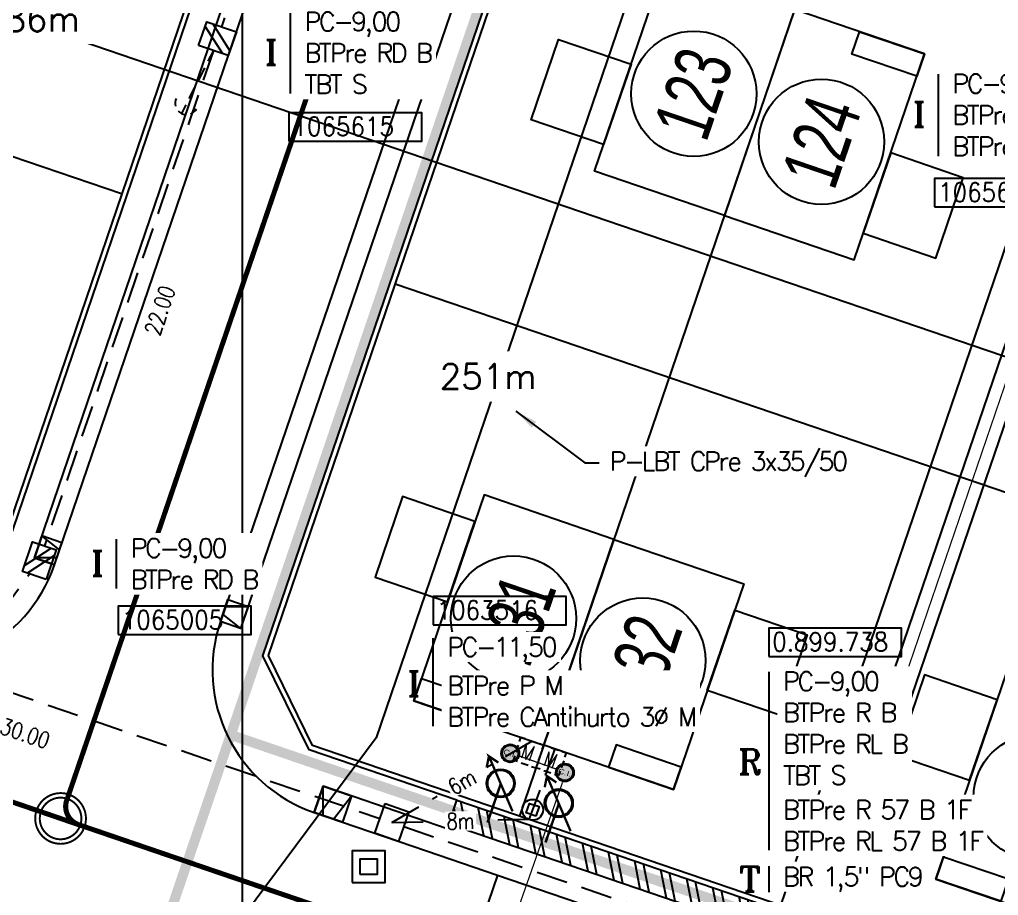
# Model space of a CAD drawing. Extents: x 0 to 336586, y 0 to 6284468.
# Drawn here: x 335291.11 to 335330.17, y 6277725.67 to 6277760.61 of the extents above; entities that cross this region are included whole.
import ezdxf
from ezdxf.enums import TextEntityAlignment as Align

# ---------------------------------------------------------------- set-up
doc = ezdxf.new("R2010")
doc.units = 0
doc.header["$LTSCALE"] = 5
doc.linetypes.add('DASHED', pattern=[0.75, 0.5, -0.25])
doc.linetypes.add('HIDDEN', pattern=[0.375, 0.25, -0.125])
for name, color, linetype in [('ACOM-P', 251, 'DASHED'), ('CALLES-URBANAS', 6, 'Continuous'), ('COTAS', 11, 'Continuous'), ('EQUIPOS', 240, 'Continuous'), ('EQUIPOS_P', 240, 'Continuous'), ('ESTRUCTURAS', 42, 'Continuous'), ('ESTRUCTURAS_E', 42, 'Continuous'), ('ESTRUCTURAS_P', 42, 'Continuous'), ('GRILLA', 254, 'Continuous'), ('LBT_A_P', 100, 'DASHED'), ('LINEA-EDIFICACION-URBANA', 21, 'Continuous'), ('MUROS', 8, 'Continuous'), ('Numero', 42, 'Continuous'), ('PLANTA', 6, 'Continuous'), ('POSTES_E', 41, 'Continuous'), ('POSTES_P', 41, 'Continuous'), ('Prosan Agua Potable D. Arranque', 1, 'Continuous'), ('Prosan Agua Potable D. MAP', 5, 'Continuous'), ('Prosan Agua Potable P. Cañeria Proyectada', 1, 'Continuous'), ('Prosan Alcantarillado D. Union Domiciliaria', 4, 'Continuous'), ('Prosan Alcantarillado P. CI Proyectada', 1, 'Continuous'), ('Prosan Alcantarillado P. Colector Proyectado', 1, 'Continuous'), ('Prosan Pavimentación Calzada Existente Asfalto', 8, 'Continuous'), ('Prosan Pavimentación Dispositivo de Rodados Proyectado', 8, 'Continuous'), ('Prosan Pavimentación Vereda Existente', 8, 'Continuous'), ('Prosan Pavimentación Vereda Existente Hatch', 8, 'Continuous'), ('Prosan Pavimentación Vereda Proyectada', 8, 'Continuous'), ('PUNTO-DE-INTERES', 254, 'Continuous'), ('servicios', 6, 'Continuous'), ('TEXTO-AP_R', 50, 'Continuous'), ('TEXTO-AP_T', 50, 'Continuous'), ('TEXTO-BT_P', 151, 'Continuous'), ('TEXTO-BT_R', 151, 'Continuous'), ('TEXTO-MT_P', 1, 'Continuous')]:
    doc.layers.add(name, color=color, linetype=linetype)
doc.styles.add('2mm', font='simplex.shx', dxfattribs={"width": 0.8, "height": 0.65})
doc.styles.add('ARIAL', font='arial.ttf', dxfattribs={"width": 0.82})
doc.styles.add('ROMANS', font='romans.shx', dxfattribs={"height": 1})
doc.styles.add('ROMANT', font='romant.shx', dxfattribs={"height": 2})
doc.styles.add('Swis-50', font='swissc.ttf', dxfattribs={"width": 0.85})
doc.dimstyles.new('ACOMETIDA 500', dxfattribs={"dimtxt": 0.65, "dimasz": 1.8, "dimexe": 1.25, "dimexo": 0.625, "dimtad": 0, "dimdec": 0, "dimtxsty": '2mm', "dimblk": 'NONE', "dimcen": 2.5, "dimse1": 1, "dimse2": 1, "dimclrd": 256, "dimclrt": 2, "dimadec": 0, "dimazin": 0, "dimtfac": 1, "dimtdec": 0, "dimtmove": 0, "dimatfit": 3, "dimldrblk": 'NONE', "dimfxl": 1, "dimtfill": 1, "dimlwd": -1, "dimarcsym": 2})
doc.dimstyles.new('COTA 500', dxfattribs={"dimtxt": 0.9, "dimasz": 0.9, "dimexe": 1.25, "dimexo": 1.25, "dimgap": 1.199999999999999, "dimtad": 0, "dimtih": 1, "dimtoh": 1, "dimdec": 0, "dimzin": 0, "dimdsep": 46, "dimtxsty": 'ROMANS', "dimcen": 0, "dimclrd": 11, "dimclre": 11, "dimclrt": 256, "dimadec": 0, "dimazin": 0, "dimtfac": 1, "dimtdec": 0, "dimtofl": 0, "dimtmove": 0, "dimatfit": 3, "dimfxl": 1.25, "dimfxlon": 1, "dimtfill": 1, "dimtolj": 1, "dimtzin": 0, "dimarcsym": 0})
doc.dimstyles.new('GRILLA X 500', dxfattribs={"dimtxt": 0.5, "dimasz": 1.8, "dimexe": 1.25, "dimexo": 0.625, "dimtad": 0, "dimdec": 0, "dimtxsty": 'ROMANS', "dimblk": 'NONE', "dimcen": 2.5, "dimse1": 1, "dimse2": 1, "dimsd1": 1, "dimsd2": 1, "dimclrd": 256, "dimclrt": 256, "dimadec": 0, "dimazin": 0, "dimtfac": 1, "dimtdec": 0, "dimtmove": 0, "dimatfit": 3, "dimldrblk": 'NONE', "dimfxlon": 1, "dimtfill": 1, "dimlwd": -1, "dimarcsym": 2})
doc.dimstyles.new('GRILLA Y 500', dxfattribs={"dimtxt": 0.5, "dimasz": 1.8, "dimexe": 1.25, "dimexo": 0.625, "dimtad": 0, "dimdec": 0, "dimtxsty": 'ROMANS', "dimblk": 'NONE', "dimcen": 2.5, "dimse1": 1, "dimse2": 1, "dimsd1": 1, "dimsd2": 1, "dimclrd": 256, "dimclrt": 256, "dimadec": 0, "dimazin": 0, "dimtfac": 1, "dimtdec": 0, "dimtmove": 0, "dimatfit": 3, "dimldrblk": 'NONE', "dimfxlon": 1, "dimtfill": 1, "dimlwd": -1, "dimarcsym": 2})
doc.dimstyles.new('VANO 500', dxfattribs={"dimtxt": 0.65, "dimasz": 1.8, "dimexe": 0, "dimexo": 8, "dimgap": 1.2, "dimtad": 0, "dimdec": 0, "dimzin": 0, "dimdsep": 46, "dimtxsty": '2mm', "dimblk": 'NONE', "dimcen": 0, "dimse1": 1, "dimse2": 1, "dimsd1": 1, "dimsd2": 1, "dimclrd": 7, "dimclrt": 2, "dimadec": 0, "dimazin": 0, "dimtfac": 1, "dimtdec": 0, "dimtofl": 0, "dimtmove": 0, "dimatfit": 3, "dimldrblk": 'NONE', "dimfxl": 1, "dimtfill": 1, "dimtolj": 1, "dimtzin": 0, "dimlwd": 25, "dimarcsym": 0})

# ---------------------------------------------------------------- blocks, each defined once
blk = doc.blocks.new('A$C461B3DCE')
at = {"layer": 'Prosan Agua Potable D. MAP', "ltscale": 2}
h = blk.add_hatch(color=4, dxfattribs=at)
h.dxf.hatch_style = 1
edge = h.paths.add_edge_path()
edge.add_line((0.7710314885518511, 0.5448670548734738), (0.7504819952160025, 0.5306253450311521))
edge.add_arc((0.5218886427903211, 0.3768014163459124), 0.2755298927691394, 393.9372072948622, 430.8894317799293)
edge.add_arc((0.5219586611189867, 0.376749035538496), 0.2755564759331746, 70.90675392884668, 215.492820778389)
edge.add_line((0.2976038094080948, 0.2167606861423788), (0.2770543160722461, 0.2025189763000571))
edge.add_arc((0.5218886427903213, 0.3768014163459125), 0.3005298927691393, 70.88943177992928, 215.4447158899646, ccw=False)
edge.add_arc((0.5218886427903213, 0.3768014163459125), 0.3005298927691391, 394.0026343322039, 430.88943177992934, ccw=False)
h = blk.add_hatch(color=4, dxfattribs=at)
h.dxf.hatch_style = 1
edge = h.paths.add_edge_path()
edge.add_line((0.7622593604771488, 0.557190258923689), (0.7420747884321109, 0.5424359027211417))
edge.add_arc((0.521888642790321, 0.3768014163459126), 0.2755298927691394, 0, 36.95222448506712, ccw=False)
edge.add_arc((0.5218620722195667, 0.376884724929531), 0.2755564759331746, 215.3966110015403, 359.98267785108266, ccw=False)
edge.add_line((0.2972388881172841, 0.2172733325026044), (0.2770543160722462, 0.2025189763000571))
edge.add_arc((0.5218886427903211, 0.3768014163459128), 0.3005298927691393, 215.4447158899647, 360)
edge.add_arc((0.5218886427903211, 0.3768014163459128), 0.3005298927691391, 0, 36.88679744772544)
at = {"layer": 'Prosan Agua Potable D. MAP', "color": 4, "ltscale": 2, "const_width": 0.05}
blk.add_lwpolyline([(9.38084215e-08, 1.08246816e-07), (1.023286459401971, 0.7479937492063158), (0.9377070762315523, 0.5236589383472321), (1.023286459402515, 0.7479937492077511), (0.7832410503892931, 0.7426890532315298)], dxfattribs=at)
at = {"layer": 'Prosan Agua Potable D. MAP', "color": 4, "ltscale": 2}
for radius in [0.3005298927691391, 0.2755298927691391]:
    blk.add_circle((0.5218886427903211, 0.3768014163459128), radius, dxfattribs=at)
blk = doc.blocks.new('agua potable')
at = {"layer": 'Prosan Agua Potable D. Arranque', "color": 4, "const_width": 0.1}
for points in [[(335799.9061654692, 6282407.822765058), (335799.3780335233, 6282406.275688132)], [(335802.2233652404, 6282407.03173314), (335801.6952332942, 6282405.484656212)]]:
    blk.add_lwpolyline(points, dxfattribs=at)
at = {"layer": 'Prosan Agua Potable P. Cañeria Proyectada', "color": 4, "const_width": 0.4}
for points in [[(335854.3845758403, 6282600.925275253), (335785.7325795351, 6282399.820380611)], [(335789.1304671486, 6282409.773941572), (335874.9722331552, 6282380.469788568)]]:
    blk.add_lwpolyline(points, dxfattribs=at)
at = {"layer": 'Prosan Agua Potable D. MAP', "color": 4, "ltscale": 20}
for p, xscale, yscale, zscale, rotation in [((335800.3777761226, 6282406.724980879), 1.885254132807255, 1.885254132807255, 1.885254132807255, 77.0827137440164), ((335802.6949758933, 6282405.933948966), 1.885254132807254, 1.885254132807254, 1.885254132807254, 77.08271373004237)]:
    blk.add_blockref('A$C461B3DCE', p, dxfattribs=dict(at, xscale=xscale, yscale=yscale, zscale=zscale, rotation=rotation))
blk = doc.blocks.new('UD')
at = {"layer": 'Prosan Alcantarillado D. Union Domiciliaria', "true_color": 0x57ffab}
h = blk.add_hatch(color=101, dxfattribs=at)
edge = h.paths.add_edge_path()
edge.add_arc((6.984919e-10, 0), 0.3200000000000001, 0, 360)
at = {"layer": 'Prosan Alcantarillado D. Union Domiciliaria', "color": 7}
for radius in [0.36, 0.3200000000000001]:
    blk.add_circle((6.984919e-10, 0), radius, dxfattribs=at)
at = {"layer": 'Prosan Alcantarillado D. Union Domiciliaria', "color": 7, "ltscale": 10, "style": 'ARIAL', "oblique": 359.9999998988733, "width": 1.199999998176862}
blk.add_text('C.I.', height=0.2121039574924962, dxfattribs=at).set_placement((0, 0), align=Align.MIDDLE_CENTER)
blk = doc.blocks.new('ALCANTARILLADO')
at = {"layer": 'Prosan Alcantarillado D. Union Domiciliaria', "color": 5, "ltscale": 20}
for points in [[(30.17662840634875, -239.8645480739651), (39.90756354411133, -211.4011581934756)], [(31.12285896046524, -240.1880411007442), (40.85393934974127, -211.7242263535736)], [(30.17662840632693, -239.8645480739651), (31.12285896046524, -240.1880411007442)]]:
    blk.add_lwpolyline(points, dxfattribs=at)
at = {"layer": 'Prosan Alcantarillado D. Union Domiciliaria', "color": 5, "ltscale": 20, "const_width": 0.05}
for points in [[(30.64974368339608, -240.0262945874128), (40.09555093226663, -212.3969156371895)], [(16.30506587172567, -240.0386178512126), (17.80978194493946, -240.5675559369847)], [(18.04620218904165, -241.0948754493147), (15.42549739480455, -248.5502217756584)]]:
    blk.add_lwpolyline(points, dxfattribs=at)
at = {"layer": 'Prosan Alcantarillado P. CI Proyectada', "color": 5, "ltscale": 2, "const_width": 0.078}
for points in [[(-2.998047405635589, -242.5353131315205, 1), (-0.9735417903430061, -242.5353131315205, 1)], [(-2.81604740570765, -242.5353131315205, 1), (-1.155541790431016, -242.5353131315205, 1)]]:
    blk.add_lwpolyline(points, format="xyb", close=True, dxfattribs=at)
at = {"layer": 'Prosan Alcantarillado P. Colector Proyectado', "color": 5, "const_width": 0.2}
for points in [[(13.35962380985438, -197.5833974027773), (-1.759507781709544, -241.8724425847176)], [(-80.53497910180886, -215.7206601623911), (-1.985794598018401, -242.5353131315205)], [(-1.986156743732863, -242.5363739787135), (18.69409148499108, -249.5977572344709)]]:
    blk.add_lwpolyline(points, dxfattribs=at)
at = {"layer": 'Prosan Alcantarillado P. Colector Proyectado', "color": 5, "const_width": 0.2040772732282867}
blk.add_lwpolyline([(-1.717566377832554, -241.7495820412878, 0.4646920470351836), (-1.200063508411404, -242.8035413513426, 0.4350435866282677)], format="xyb", dxfattribs=at)
at = {"layer": 'Prosan Alcantarillado D. Union Domiciliaria', "color": 5, "ltscale": 20}
for p, rotation in [((30.78200611376087, -239.6394214814063), 163.546395338698), ((15.95961373724276, -239.9373122574762), 343.655956915462), ((18.14263966305589, -240.7046899563866), 343.655956915462)]:
    blk.add_blockref('UD', p, dxfattribs=dict(at, rotation=rotation))
blk = doc.blocks.new('A$C5C7937C3')
at = {"layer": 'Prosan Pavimentación Dispositivo de Rodados Proyectado'}
for p, q in [((-0.6315782112360468, 6.903170517231955, -1.978999999999999), (-3.000010038471373, -8.76825652e-08, -1.978999999999999)), ((2.131585714683748, 6.903170517231955, -1.978999999999999), (4.500017541919078, -8.76825652e-08, -1.978999999999999))]:
    blk.add_line(p, q, dxfattribs=at)
at = {"layer": 'Prosan Pavimentación Dispositivo de Rodados Proyectado', "elevation": -1.978999999999999}
blk.add_lwpolyline([(4.500017541919078, 6.903170517231955), (-3.000010038489562, 6.903170517227408), (-3.000010038489562, -8.76825652e-08), (4.500017541919078, -8.76825652e-08)], close=True, dxfattribs=at)
blk = doc.blocks.new('A$C12F70A7C')
at = {"layer": 'MUROS'}
for points in [[(0, -8.672000000951812), (-5.476999999998952, -8.672000000951812), (-5.476999999998952, 0), (0, 0)], [(-2.738500000006752, 0), (-5.476999999998952, 0), (-5.476999999998952, -0.9399999999441206), (-2.738500000006752, -0.9399999999441206)], [(0, -8.672000000951812), (5.4769999999844, -8.672000000951812), (5.4769999999844, 0), (0, 0)], [(2.7384999999922, 0), (5.4769999999844, 0), (5.4769999999844, -0.9399999999441206), (2.7384999999922, -0.9399999999441206)], [(-5.476999999998952, -7.557999999960883), (-8.53499999998894, -7.557999999960883), (-8.53499999998894, -4.169999999925493), (-5.476999999998952, -4.169999999925493)], [(5.4769999999844, -7.557999999960883), (8.534999999974389, -7.557999999960883), (8.534999999974389, -4.169999999925493), (5.4769999999844, -4.169999999925493)]]:
    blk.add_lwpolyline(points, close=True, dxfattribs=at)
blk = doc.blocks.new('PLANTA')
at = {"layer": 'Prosan Pavimentación Vereda Existente Hatch'}
h = blk.add_hatch(dxfattribs=at)
h.set_pattern_fill('ANSI32', color=256, scale=0.1, angle=56.15142590759736, style=0)
h.set_pattern_definition([(101.1514259075973, (398815.021874129, 6883263.931051567), (-0.9345162955458134, -0.1842160236226215), []), (101.1514259075973, (398815.2719743277, 6883264.303962502), (-0.9345162955458134, -0.1842160236226215), [])])
h.paths.add_polyline_path([(335870.1526913006, 6282381.534036173), (335870.4757594274, 6282382.480411883), (335798.1545588452, 6282407.168994445), (335797.8314907177, 6282406.222618734)])
at = {"layer": 'CALLES-URBANAS', "flags": 128}
blk.add_lwpolyline([(335725.5072849494, 6282473.654237114), (335721.237179917, 6282473.526946058), (335710.1720965475, 6282441.113577982, 0.4142135623730951), (335713.9119420435, 6282433.496914956), (335774.4799874992, 6282412.820554791, 0.4142135623730951), (335782.0966505262, 6282416.560400287), (335793.1617338957, 6282448.973768363), (335789.8608332461, 6282451.685604438)], format="xyb", close=True, dxfattribs=at)
for points in [[(335782.0966505262, 6282416.560400287), (335781.2922311724, 6282416.835008195), (335792.4602925076, 6282449.550033528)], [(335800.6937611868, 6282446.739340818), (335789.5256998516, 6282414.024315486), (335788.7212804979, 6282414.298923394)], [(335797.7668770921, 6282406.033343593), (335792.8165009342, 6282407.723273648), (335792.4611259939, 6282406.682260367)], [(335796.9374831033, 6282405.154148123), (335799.7774414272, 6282404.184659992)], [(335799.7774414272, 6282404.184659992), (335869.7327027355, 6282380.30374775)]]:
    blk.add_lwpolyline(points, dxfattribs=at)
blk.add_lwpolyline([(335869.7327027355, 6282380.30374775, 0.4142135623773341), (335877.3493657625, 6282384.043593246), (335888.4144491321, 6282416.456961322), (335885.1135484824, 6282419.168797398), (335804.0564688998, 6282446.839582525), (335799.7863638674, 6282446.71229147), (335788.7212804979, 6282414.298923394, 0.4142135623730951), (335792.4611259939, 6282406.682260367), (335796.9383142946, 6282405.153864376)], format="xyb", dxfattribs=at)
at = {"layer": 'LINEA-EDIFICACION-URBANA', "ltscale": 0.2}
for p, q in [((335717.1070802932, 6282454.464013386), (335784.7729435759, 6282431.364642263)), ((335812.6040475731, 6282441.544169527), (335800.6505268528, 6282406.528268248)), ((335823.0220668502, 6282437.987727889), (335811.0685461299, 6282402.971826609)), ((335795.6966477596, 6282427.76765576), (335880.066042328, 6282398.966132187))]:
    blk.add_line(p, q, dxfattribs=at)
blk.add_lwpolyline([(335789.8763127967, 6282446.314135138), (335779.6695743548, 6282416.41514939), (335776.0790449706, 6282414.652169315), (335713.7666911461, 6282435.923991127), (335712.0037110722, 6282439.514520511), (335722.210449514, 6282469.41350626), (335725.8009788984, 6282471.176486334), (335788.1133327229, 6282449.904664522), (335789.8763127967, 6282446.314135138)], dxfattribs=at)
blk.add_lwpolyline([(335871.4125272388, 6282382.371956202), (335792.3966421284, 6282409.345930465), (335790.6336620546, 6282412.93645985), (335800.7596334646, 6282442.598851671), (335804.3501628488, 6282444.361831745), (335883.3660479591, 6282417.387857482), (335885.1290280329, 6282413.797328098), (335875.003056623, 6282384.134936277)], close=True, dxfattribs=at)
at = {"layer": 'Prosan Pavimentación Calzada Existente Asfalto', "ltscale": 100}
blk.add_lwpolyline([(335799.7774414272, 6282404.184659992), (335797.5159645338, 6282397.560030021)], dxfattribs=at)
at = {"layer": 'Prosan Pavimentación Vereda Existente'}
for points in [[(335798.1545588453, 6282407.168994445), (335870.4757594274, 6282382.480411883)], [(335797.8314907176, 6282406.222618734), (335870.1526913006, 6282381.534036173)]]:
    blk.add_lwpolyline(points, dxfattribs=at)
at = {"layer": 'Prosan Pavimentación Vereda Proyectada'}
for points in [[(335791.4700223127, 6282450.363584352), (335779.8320856569, 6282416.272135433), (335776.092831676, 6282414.436130334), (335713.6236771898, 6282435.761479825), (335711.7876720901, 6282439.500733806), (335723.4256087459, 6282473.592182724)], [(335798.1545588452, 6282407.168994445), (335792.253628172, 6282409.183419163), (335790.4176230726, 6282412.922673144), (335801.9747926965, 6282446.777528135)], [(335797.7668770921, 6282406.033343593), (335798.1545588452, 6282407.168994445)]]:
    blk.add_lwpolyline(points, dxfattribs=at)
at = {"layer": 'PUNTO-DE-INTERES', "color": 8}
for centre in [(335807.6119015958, 6282435.35152143), (335812.7069008641, 6282433.43475823), (335800.4162328087, 6282414.414473157), (335805.5802110767, 6282412.739450947), (335821.2784891409, 6282407.292639812)]:
    blk.add_circle(centre, 2.5, dxfattribs=at)
at = {"layer": 'Prosan Pavimentación Dispositivo de Rodados Proyectado'}
for p, xscale, yscale, zscale, rotation in [((335781.4712417382, 6282417.359390596, 0.2436778831786871), 0.1231318257598218, 0.1231318257598218, 0.1231318257598218, 251.151425906133), ((335789.7047103954, 6282414.548697894, 0.2436778831786871), -0.1231318257598218, 0.1231318257598218, 0.1231318257598218, 71.15142591147955), ((335793.2689090293, 6282407.56883324, 0.3153478487920899), -0.1593470686165185, 0.1593470686165185, 0.1593470686165185, 161.1514259080774)]:
    blk.add_blockref('A$C5C7937C3', p, dxfattribs=dict(at, xscale=xscale, yscale=yscale, zscale=zscale, rotation=rotation))
at = {"layer": 'PUNTO-DE-INTERES', "xscale": -1, "rotation": 341.1514259085047}
blk.add_blockref('A$C12F70A7C', (335811.6348431904, 6282438.705042396), dxfattribs=at)
blk.add_blockref('A$C12F70A7C', (335811.6348431904, 6282438.705042396), dxfattribs=at)
blk.add_blockref('A$C12F70A7C', (335811.6348431904, 6282438.705042396), dxfattribs=at)
at = {"layer": 'PUNTO-DE-INTERES', "rotation": 161.1514259085047}
for p in [(335801.6197312355, 6282409.367395379), (335801.6197312355, 6282409.367395379), (335801.6197312355, 6282409.367395379), (335822.4557697895, 6282402.254512102), (335822.4557697895, 6282402.254512102), (335822.4557697895, 6282402.254512102)]:
    blk.add_blockref('A$C12F70A7C', p, dxfattribs=at)
at = {"layer": 'PUNTO-DE-INTERES', "color": 8, "char_height": 2.25, "attachment_point": 5, "rotation": 71.15142590850466, "line_spacing_factor": 0.6, "style": 'Swis-50'}
for s, insert in [('\\fArial Narrow|b0|i0|c00|p39;\\H1x;\\W0.8;123', (335807.6066398933, 6282435.353317638)), ('\\fArial Narrow|b0|i0|c00|p39;\\H1x;\\W0.8;124', (335812.7029545872, 6282433.436105386)), ('\\fArial Narrow|b0|i0|c00|p39;\\H1x;\\W0.8;131', (335800.5451445272, 6282414.37046604)), ('\\fArial Narrow|b0|i0|c00|p39;\\H1x;\\W0.8;132', (335805.5802110767, 6282412.739450947))]:
    blk.add_mtext(s, dxfattribs=dict(at, insert=insert))
blk = doc.blocks.new('EM-BT_P')
at = {"layer": 'EQUIPOS'}
for p, q in [((-1.59583581811421, 0.990598165203636), (-1.59583581811421, 1.595838092819461)), ((-0.990595890498426, 1.595417830392476), (-1.59583581811421, 1.595417830392476)), ((-0.4940528739877835, 1.595417830392476), (0.4940729303437621, 1.595417830392476)), ((0.9906159468543903, 1.595417830392476), (1.595855874470174, 1.595417830392476)), ((1.595855874470174, 0.990598165203636), (1.595855874470174, 1.595838092819461)), ((-1.59583581811421, 0.4940551486930361), (-1.59583581811421, -0.4940706556385237)), ((1.595855874470174, 0.4940551486930361), (1.595855874470174, -0.4940706556385237)), ((-1.59583581811421, -0.9906136721491804), (-1.59583581811421, -1.595853599764949)), ((1.595855874470174, -0.9906136721491804), (1.595855874470174, -1.595853599764949)), ((-0.990595890498426, -1.595433337337964), (-1.59583581811421, -1.595433337337964)), ((-0.4940528739877835, -1.595433337337964), (0.4940729303437621, -1.595433337337964)), ((0.9906159468543903, -1.595433337337964), (1.595855874470174, -1.595433337337964))]:
    blk.add_line(p, q, dxfattribs=at)
at = {"layer": 'EQUIPOS', "style": 'ROMANS', "width": 0.8}
blk.add_text('M', height=1.98, dxfattribs=at).set_placement((-0.9147899827143248, -0.9896123134684556))
blk = doc.blocks.new('PC-9_P')
at = {"layer": 'POSTES_E'}
for p, q in [((0.6083982158431285, 1.249984817137545), (-1.000003517699549, -0.7605173497908027)), ((0.9999964823004506, 0.728340590182853), (-0.5826881361359098, -1.250015182862455))]:
    blk.add_line(p, q, dxfattribs=at)
blk.add_lwpolyline([(-1.000003517699549, 1.249984817137545), (0.9999964823004506, 1.249984817137545), (0.9999964823004506, -1.250015182862455), (-1.000003517699549, -1.250015182862455)], close=True, dxfattribs=at)
blk = doc.blocks.new('*U127')
at = {"layer": 'ESTRUCTURAS_E', "ltscale": 3}
for p, q in [((0, 0), (1.277985193092521, -0.002834052118847897)), ((2.061180875280137, -0.004570862055749606), (3.686315604184898, -0.00817475085411724)), ((4.469514018495042, -0.009911566849757098), (5.725290182241783, -0.0126963683614656)), ((6.476516428193107, -0.01436228307282515), (7.500006936455655, -0.01663196934089773))]:
    blk.add_line(p, q, dxfattribs=at)
for centre, radius, start, end in [((6.271076066451347, -0.01992608251946087), 1.228864047043083, 46.25956569213735, 86.67112421729148), ((6.270372309252831, -0.0199245218718177), 1.229538347487761, 339.9592160563813, 20.34764614389914), ((6.271076066451348, -0.01992608251866506), 1.22886404704308, 273.0747586614306, 313.4863171865848)]:
    blk.add_arc(centre, radius, start, end, dxfattribs=at)
blk = doc.blocks.new('PC-11-5_P')
at = {"layer": 'POSTES_E'}
blk.add_lwpolyline([(-0.9999145091573203, 1.250006196363586), (1.00008549084268, 1.250006196363586), (1.00008549084268, -1.249993803636414), (-0.9999145091573203, -1.249993803636414)], close=True, dxfattribs=at)
blk = doc.blocks.new('*D143')
at = {"layer": 'Defpoints', "color": 0, "ltscale": 0.5, "transparency": 16777216}
for p in [(335306.1142037474, 6277780.672285177), (335299.0069249917, 6277759.849212468), (335300.2577471719, 6277759.423032351)]:
    blk.add_point(p, dxfattribs=at)
at = {"layer": 'COTAS', "color": 2, "ltscale": 0.5, "transparency": 16777216, "insert": (335303.8058127631, 6277769.836467805), "char_height": 0.65, "attachment_point": 5, "rotation": 71.1849972930792, "style": '2mm', "bg_fill": 3, "box_fill_scale": 1.1, "bg_fill_color": 256, "bg_fill_true_color": 13158600, "bg_fill_transparency": 0}
blk.add_mtext('\\A1;22.00', dxfattribs=at)
blk = doc.blocks.new('_None')
blk = doc.blocks.new('*D144')
at = {"layer": 'Defpoints', "color": 0, "ltscale": 0.5, "transparency": 16777216}
for p in [(335299.0069249917, 6277759.849212468), (335291.8996503223, 6277739.026146393), (335293.1616184383, 6277738.596168633)]:
    blk.add_point(p, dxfattribs=at)
at = {"layer": 'COTAS', "color": 2, "ltscale": 0.5, "transparency": 16777216, "insert": (335296.7096828045, 6277749.009600492), "char_height": 0.65, "attachment_point": 5, "rotation": 71.1849972930792, "style": '2mm', "bg_fill": 3, "box_fill_scale": 1.1, "bg_fill_color": 256, "bg_fill_true_color": 13158600, "bg_fill_transparency": 0}
blk.add_mtext('\\A1;22.00', dxfattribs=at)
blk = doc.blocks.new('*D145')
at = {"layer": 'Defpoints', "color": 0, "linetype": 'HIDDEN', "ltscale": 0.25, "transparency": 16777216}
for p in [(335291.8996462352, 6277739.026139759), (335292.7083347826, 6277738.424183487), (335278.7305737594, 6277721.334359492)]:
    blk.add_point(p, dxfattribs=at)
at = {"layer": 'COTAS', "color": 2, "linetype": 'HIDDEN', "ltscale": 0.25, "transparency": 16777216, "insert": (335286.1237985445, 6277729.578293353), "char_height": 0.65, "attachment_point": 5, "rotation": 53.33743828222903, "style": '2mm', "bg_fill": 3, "box_fill_scale": 1.1, "bg_fill_color": 256, "bg_fill_true_color": 13158600, "bg_fill_transparency": 0}
blk.add_mtext('\\A1;22.00', dxfattribs=at)
blk = doc.blocks.new('*D162')
at = {"layer": 'Defpoints', "color": 0, "ltscale": 0.5, "transparency": 16777216}
for p in [(335277.5750788453, 6277738.277741074), (335305.9650222005, 6277728.581808096), (335305.5249965584, 6277727.292099603)]:
    blk.add_point(p, dxfattribs=at)
at = {"layer": 'COTAS', "color": 2, "ltscale": 0.5, "transparency": 16777216, "insert": (335291.3285291903, 6277732.135682246), "char_height": 0.65, "attachment_point": 5, "rotation": 341.1612699663078, "style": '2mm', "bg_fill": 3, "box_fill_scale": 1.1, "bg_fill_color": 256, "bg_fill_true_color": 13158600, "bg_fill_transparency": 0}
blk.add_mtext('\\A1;30.00', dxfattribs=at)
blk = doc.blocks.new('*D163')
at = {"layer": 'Defpoints', "color": 0, "linetype": 'HIDDEN', "ltscale": 0.25, "transparency": 16777216}
for p in [(335305.9650222005, 6277728.581808097), (335329.6263372523, 6277720.510605996), (335329.1863906372, 6277719.220870546)]:
    blk.add_point(p, dxfattribs=at)
at = {"layer": 'COTAS', "color": 2, "linetype": 'HIDDEN', "ltscale": 0.25, "transparency": 16777216, "insert": (335317.355733111, 6277723.256471597), "char_height": 0.65, "attachment_point": 5, "rotation": 341.1647806815256, "style": '2mm', "bg_fill": 3, "box_fill_scale": 1.1, "bg_fill_color": 256, "bg_fill_true_color": 13158600, "bg_fill_transparency": 0}
blk.add_mtext('\\A1;25.00', dxfattribs=at)
blk = doc.blocks.new('*D171')
at = {"layer": 'Defpoints', "color": 0, "ltscale": 0.5, "transparency": 16777216}
for p in [(335319.1942090986, 6277768.021274995), (335318.8406290959, 6277766.985408935), (335339.6620046571, 6277759.878275124)]:
    blk.add_point(p, dxfattribs=at)
at = {"layer": 'COTAS', "color": 2, "ltscale": 0.5, "transparency": 16777216, "insert": (335329.6048993387, 6277764.467715295), "char_height": 0.65, "attachment_point": 5, "rotation": 341.1532989762952, "style": '2mm', "bg_fill": 3, "box_fill_scale": 1.1, "bg_fill_color": 256, "bg_fill_true_color": 13158600, "bg_fill_transparency": 0}
blk.add_mtext('\\A1;22.00', dxfattribs=at)
blk = doc.blocks.new('*D399')
at = {"layer": 'ACOM-P', "ltscale": 0.5, "transparency": 16777216}
for p, q in [((335311.572108069, 6277731.825363518), (335309.7596546174, 6277730.776967569)), ((335305.9649391938, 6277728.581951598), (335307.7773926463, 6277729.630347546))]:
    blk.add_line(p, q, dxfattribs=at)
at = {"layer": 'Defpoints', "color": 0, "ltscale": 0.5, "transparency": 16777216}
for p in [(335311.572108069, 6277731.825363518), (335311.5721910754, 6277731.825220017), (335305.9650221998, 6277728.581808098)]:
    blk.add_point(p, dxfattribs=at)
at = {"layer": 'ACOM-P', "color": 2, "ltscale": 0.5, "transparency": 16777216, "insert": (335308.7685236316, 6277730.203657557), "char_height": 0.65, "attachment_point": 5, "rotation": 30.046814487517175, "style": '2mm', "bg_fill": 3, "box_fill_scale": 1.1, "bg_fill_color": 256, "bg_fill_true_color": 13158600, "bg_fill_transparency": 0}
blk.add_mtext('6m', dxfattribs=at)
blk = doc.blocks.new('PM-6_P')
at = {"layer": 'POSTES_E'}
blk.add_lwpolyline([(-0.6677519658405187, 0.6677414800509212), (0.6677199434739736, 0.6677414800509212), (0.6677199434739736, -0.66773042926323), (-0.6677519658405187, -0.66773042926323)], close=True, dxfattribs=at)
blk.add_circle((-1.601118327254625e-05, 5.52539384557349e-06), 1.386432699211355, dxfattribs=at)
blk = doc.blocks.new('*D400')
at = {"layer": 'ACOM-P', "ltscale": 0.5, "transparency": 16777216}
for p, q in [((335305.9650222003, 6277728.581808098), (335307.5626658079, 6277728.615443097)), ((335311.449802093, 6277728.697278513), (335309.8521584854, 6277728.663643513))]:
    blk.add_line(p, q, dxfattribs=at)
at = {"layer": 'Defpoints', "color": 0, "ltscale": 0.5, "transparency": 16777216}
for p in [(335305.9650222003, 6277728.581808097), (335311.449802093, 6277728.697278513), (335311.449802093, 6277728.697278513)]:
    blk.add_point(p, dxfattribs=at)
at = {"layer": 'ACOM-P', "color": 2, "ltscale": 0.5, "transparency": 16777216, "insert": (335308.7074121466, 6277728.639543305), "char_height": 0.65, "attachment_point": 5, "rotation": 1.2060630280541904, "style": '2mm', "bg_fill": 3, "box_fill_scale": 1.1, "bg_fill_color": 256, "bg_fill_true_color": 13158600, "bg_fill_transparency": 0}
blk.add_mtext('8m', dxfattribs=at)
blk = doc.blocks.new('CA 3Ø-P')
at = {"layer": 'ESTRUCTURAS'}
for points in [[(-1.307126184576191, -1.266878571361303), (1.346075665089302, -1.266878571361303), (1.346075665089302, 1.246819127351046), (-1.307126184576191, 1.246819127351046)], [(-0.676001158892177, -0.6099489843472838), (0.7149506394052878, -0.6099489843472838), (0.7149506394052878, 0.5898895403370261), (-0.676001158892177, 0.5898895403370261)]]:
    blk.add_lwpolyline(points, close=True, dxfattribs=at)
blk = doc.blocks.new('*U417')
at = {"layer": 'GRILLA', "lineweight": -3}
for points in [[(300, 150), (300, 250)], [(300, 50), (300, 150)]]:
    blk.add_lwpolyline(points, dxfattribs=at)
blk = doc.blocks.new('*D434')
at = {"layer": 'Defpoints', "color": 0, "ltscale": 0.5, "transparency": 16777216}
for p in [(335292.711083103, 6278000), (335274.7657512065, 6277998.486549078), (0, 0)]:
    blk.add_point(p, dxfattribs=at)
at = {"layer": 'GRILLA', "ltscale": 0.5, "transparency": 16777216, "insert": (335269.8550369208, 6277998.486549078), "char_height": 1, "attachment_point": 5, "style": 'ROMANS', "bg_fill": 3, "box_fill_scale": 1.1, "bg_fill_color": 256, "bg_fill_true_color": 13158600, "bg_fill_transparency": 0}
blk.add_mtext('Y-6278000', dxfattribs=at)
blk = doc.blocks.new('*D439')
at = {"layer": 'Defpoints', "color": 0, "ltscale": 0.5, "transparency": 16777216}
for p in [(335301.7893708139, 6277932.198101984), (335300, 6277899.167990658), (0, 0)]:
    blk.add_point(p, dxfattribs=at)
at = {"layer": 'GRILLA', "ltscale": 0.5, "transparency": 16777216, "insert": (335301.7893708129, 6277936.632625794), "char_height": 1, "attachment_point": 5, "rotation": 90, "style": 'ROMANS', "bg_fill": 3, "box_fill_scale": 1.1, "bg_fill_color": 256, "bg_fill_true_color": 13158600, "bg_fill_transparency": 0}
blk.add_mtext('X-335300', dxfattribs=at)
blk = doc.blocks.new('*D440')
at = {"layer": 'Defpoints', "color": 0, "ltscale": 0.5, "transparency": 16777216}
for p in [(335402.3497128253, 6277986.733224559), (335398.5975279866, 6277900), (0, 0)]:
    blk.add_point(p, dxfattribs=at)
at = {"layer": 'GRILLA', "ltscale": 0.5, "transparency": 16777216, "insert": (335402.3497128243, 6277991.143938844), "char_height": 1, "attachment_point": 5, "rotation": 90, "style": 'ROMANS', "bg_fill": 3, "box_fill_scale": 1.1, "bg_fill_color": 256, "bg_fill_true_color": 13158600, "bg_fill_transparency": 0}
blk.add_mtext('X-335399', dxfattribs=at)

msp = doc.modelspace()

# ---------------------------------------------------------------- linework, layer by layer
at = {"layer": 'LBT_A_P', "ltscale": 0.5}
for points in [[(335305.9526936657, 6277780.199089136), (335299.1684345048, 6277760.322406845)], [(335298.8454143416, 6277759.376014763), (335292.1015382727, 6277739.617647805)], [(335279.1225556353, 6277721.860961288), (335291.5070997443, 6277738.498779439)], [(335278.0482435693, 6277738.116139252), (335305.4918554705, 6277728.743404044)], [(335306.4382477063, 6277728.420384326), (335321.9062676296, 6277723.144028611)]]:
    msp.add_lwpolyline(points, dxfattribs=at)
at = {"layer": 'Numero'}
msp.add_lwpolyline([(335321.0068043616, 6277735.203926564), (335326.3119671755, 6277735.203926564), (335326.3119671755, 6277736.337087446), (335321.0068043616, 6277736.337087446)], close=True, dxfattribs=at)
at = {"layer": 'TEXTO-BT_P', "ltscale": 0.5}
msp.add_lwpolyline([(335327.7636047229, 6277758.437088895), (335327.7636047229, 6277755.164645429)], dxfattribs=at)
at = {"layer": 'TEXTO-MT_P', "ltscale": 0.5}
msp.add_lwpolyline([(335307.5995901987, 6277735.929489507), (335307.5995901987, 6277732.420295324)], dxfattribs=at)

# ---------------------------------------------------------------- block references
at = {"layer": 'EQUIPOS_P', "ltscale": 5, "xscale": 0.3, "yscale": 0.3, "zscale": 0.3, "rotation": 341.1514259146094}
for p in [(335311.4175596326, 6277731.372261584), (335312.3237622126, 6277731.063040745)]:
    msp.add_blockref('EM-BT_P', p, dxfattribs=at)
at = {"layer": 'ESTRUCTURAS_P', "ltscale": 5, "xscale": 0.375, "yscale": 0.375, "zscale": 0.375, "rotation": 243.0522738341747}
msp.add_blockref('*U127', (335298.8454143416, 6277759.376014763), dxfattribs=at)
at = {"layer": 'GRILLA', "lineweight": -3}
msp.add_blockref('*U417', (335000, 6277600), dxfattribs=at)
at = {"layer": 'PLANTA'}
msp.add_blockref('PLANTA', (-489.5943777723587, -4677.696606804617), dxfattribs=at)
at = {"layer": 'POSTES_P', "ltscale": 5, "xscale": 0.5, "yscale": 0.5, "zscale": 0.5}
for name, p, rotation in [('PC-9_P', (335299.0069249914, 6277759.849212469), 71.15432975993495), ('PC-9_P', (335291.8996462352, 6277739.026139759), 161.4082622842605), ('PC-11-5_P', (335305.9649807462, 6277728.581818975), 341.1514258977196)]:
    msp.add_blockref(name, p, dxfattribs=dict(at, rotation=rotation))
at = {"layer": 'servicios', "color": 1}
msp.add_blockref('ALCANTARILLADO', (335294.7307215866, 6277971.279013176), dxfattribs=at)
at = {"layer": 'servicios'}
msp.add_blockref('agua potable', (-489.5943777723587, -4677.696606804617), dxfattribs=at)

# ---------------------------------------------------------------- texts
at = {"layer": 'Numero', "style": 'ROMANS', "width": 0.9}
msp.add_text('0.899.738', height=0.75, dxfattribs=at).set_placement((335321.1462278281, 6277735.417276923))
at = {"layer": 'TEXTO-BT_P', "ltscale": 0.5, "style": 'ROMANT'}
msp.add_text('I', height=0.9999999975, dxfattribs=at).set_placement((335327.0078259807, 6277756.829842937), align=Align.MIDDLE_CENTER)
at = {"layer": 'TEXTO-BT_R', "ltscale": 0.5, "style": 'ROMANT'}
msp.add_text('R', height=0.9999999975, dxfattribs=at).set_placement((335320.2510256194, 6277731.013443068), align=Align.MIDDLE_CENTER)
at = {"layer": 'TEXTO-MT_P', "ltscale": 0.5, "style": 'ROMANT'}
msp.add_text('I', height=0.9999999975, dxfattribs=at).set_placement((335306.8438114565, 6277734.123394456), align=Align.MIDDLE_CENTER)

# ---------------------------------------------------------------- leaders
at = {"layer": 'COTAS'}
msp.add_leader([(335310.9191847529, 6277744.989750656), (335313.6650902574, 6277742.933360375), (335314.2341631142, 6277742.932301562)], dimstyle='COTA 500', override={"dimgap": 1.199999999999999, "dimtad": 0}, dxfattribs=at)

# ---------------------------------------------------------------- next in the draw order: texts
at = {"layer": 'TEXTO-BT_P', "ltscale": 0.5, "char_height": 0.7499999981250001, "attachment_point": 4, "style": 'ROMANS', "bg_fill": 3, "box_fill_scale": 1.3, "bg_fill_color": 256, "bg_fill_transparency": 0}
for s, insert in [('{\\T0.8;PC-9,00\\PBTPre P B\\PBTPre CAntihurto 3Ø B}', (335328.3370109907, 6277756.807238306)), ('{\\T0.8;P-LBT CPre 3x35/50}', (335314.654995859, 6277742.869514219)), ('{\\T0.8;BTPre P M\\PBTPre CAntihurto 3Ø M}', (335308.1729964666, 6277733.422294321))]:
    msp.add_mtext(s, dxfattribs=dict(at, insert=insert))
at = {"layer": 'TEXTO-BT_R', "ltscale": 0.5, "insert": (335321.5802106294, 6277732.342261318), "char_height": 0.7499999981250001, "attachment_point": 4, "style": 'ROMANS', "bg_fill": 3, "box_fill_scale": 1.3, "bg_fill_color": 256, "bg_fill_transparency": 0}
msp.add_mtext('{\\T0.8;PC-9,00\\PBTPre R B\\PBTPre RL B\\PTBT S}', dxfattribs=at)
at = {"layer": 'TEXTO-MT_P', "ltscale": 0.5, "insert": (335308.1729964666, 6277735.470963775), "char_height": 0.7499999981250001, "attachment_point": 4, "style": 'ROMANS', "bg_fill": 3, "box_fill_scale": 1.3, "bg_fill_color": 256, "bg_fill_transparency": 0}
msp.add_mtext('{\\T0.8;PC-11,50}', dxfattribs=at)

# ---------------------------------------------------------------- next in the draw order: dimensions: what is measured, and where the dimension line sits
at = {"layer": 'COTAS', "ltscale": 0.5}
for base, p1, p2, angle, picture, middle in [((335300.2577471719, 6277759.423032351), (335306.1142037475, 6277780.672285178), (335299.0069249914, 6277759.849212469), 71.1849972930792, '*D143', (335303.8058127631, 6277769.836467805)), ((335319.1942090986, 6277768.021274995), (335339.6620046571, 6277759.878275124), (335318.840629096, 6277766.985408935), 341.1532989762952, '*D171', (335329.6048993387, 6277764.467715295))]:
    dim = msp.add_linear_dim(base=base, p1=p1, p2=p2, angle=angle, dimstyle='VANO 500', override={"dimpost": '.00', "dimsah": 1, "dimtmove": 1}, dxfattribs=at)
    dim.commit()
    dim.dimension.update_dxf_attribs({"geometry": picture, "text_midpoint": middle})

# ---------------------------------------------------------------- next in the draw order: linework, layer by layer
at = {"layer": 'TEXTO-BT_P', "ltscale": 0.5}
msp.add_lwpolyline([(335301.9048831767, 6277760.90260592), (335301.9048831767, 6277757.66293232)], dxfattribs=at)

# ---------------------------------------------------------------- next in the draw order: texts
at = {"layer": 'TEXTO-BT_P', "ltscale": 0.5, "style": 'ROMANT'}
msp.add_text('I', height=0.9999999975, dxfattribs=at).set_placement((335301.1491044345, 6277759.30496812), align=Align.MIDDLE_CENTER)
at = {"layer": 'TEXTO-BT_P', "ltscale": 0.5, "insert": (335302.4782894445, 6277759.282363488), "char_height": 0.7499999981250001, "attachment_point": 4, "style": 'ROMANS', "bg_fill": 3, "box_fill_scale": 1.3, "bg_fill_color": 256, "bg_fill_transparency": 0}
msp.add_mtext('{\\T0.8;PC-9,00\\PBTPre RD B\\PTBT S}', dxfattribs=at)

# ---------------------------------------------------------------- next in the draw order: dimensions: what is measured, and where the dimension line sits
at = {"layer": 'COTAS', "ltscale": 0.5}
dim = msp.add_linear_dim(base=(335293.1616184383, 6277738.596168633), p1=(335299.0069249914, 6277759.849212469), p2=(335291.8996503226, 6277739.026146394), angle=71.1849972930792, dimstyle='VANO 500', override={"dimpost": '.00', "dimsah": 1, "dimtmove": 1}, dxfattribs=at)
dim.commit()
dim.dimension.update_dxf_attribs({"geometry": '*D144', "text_midpoint": (335296.7096828045, 6277749.009600492)})

# ---------------------------------------------------------------- next in the draw order: dimensions: what is measured, and where the dimension line sits
at = {"layer": 'COTAS', "linetype": 'HIDDEN', "ltscale": 0.25}
dim = msp.add_aligned_dim(p1=(335278.7305737594, 6277721.334359492), p2=(335291.8996462353, 6277739.026139759), distance=-1.0081312020802098, dimstyle='VANO 500', override={"dimpost": '.00', "dimsah": 1}, dxfattribs=at)
dim.commit()
dim.dimension.update_dxf_attribs({"geometry": '*D145', "text_midpoint": (335286.1237985445, 6277729.578293353)})

# ---------------------------------------------------------------- next in the draw order: dimensions: what is measured, and where the dimension line sits
at = {"layer": 'COTAS', "ltscale": 0.5}
dim = msp.add_linear_dim(base=(335305.5249965584, 6277727.292099603), p1=(335277.5750788451, 6277738.277741074), p2=(335305.9650222003, 6277728.581808097), angle=161.1612699663078, dimstyle='VANO 500', override={"dimpost": '.00', "dimsah": 1, "dimtmove": 1}, dxfattribs=at)
dim.commit()
dim.dimension.update_dxf_attribs({"geometry": '*D162', "text_midpoint": (335291.3285291903, 6277732.135682246)})

# ---------------------------------------------------------------- next in the draw order: linework, layer by layer
at = {"layer": 'TEXTO-BT_P', "ltscale": 0.5}
msp.add_lwpolyline([(335294.9694470362, 6277739.884984275), (335294.9694470362, 6277737.912242398)], dxfattribs=at)

# ---------------------------------------------------------------- next in the draw order: block references
at = {"layer": 'ESTRUCTURAS_P', "xscale": 0.5, "yscale": 0.5, "zscale": 0.5}
msp.add_blockref('CA 3Ø-P', (335305.0324102542, 6277726.828479233), dxfattribs=at)

# ---------------------------------------------------------------- next in the draw order: texts
at = {"layer": 'TEXTO-BT_P', "ltscale": 0.5, "style": 'ROMANT'}
msp.add_text('I', height=0.9999999975, dxfattribs=at).set_placement((335294.213668294, 6277738.924022483), align=Align.MIDDLE_CENTER)
at = {"layer": 'TEXTO-BT_P', "ltscale": 0.5, "insert": (335295.542853304, 6277738.901417851), "char_height": 0.7499999981250001, "attachment_point": 4, "style": 'ROMANS', "bg_fill": 3, "box_fill_scale": 1.3, "bg_fill_color": 256, "bg_fill_transparency": 0}
msp.add_mtext('{\\T0.8;PC-9,00\\PBTPre RD B}', dxfattribs=at)

# ---------------------------------------------------------------- next in the draw order: dimensions: what is measured, and where the dimension line sits
at = {"layer": 'COTAS', "linetype": 'HIDDEN', "ltscale": 0.25}
dim = msp.add_aligned_dim(p1=(335305.9650222003, 6277728.581808097), p2=(335329.6263372526, 6277720.510605996), distance=-1.362707068326507, dimstyle='VANO 500', override={"dimpost": '.00', "dimsah": 1}, dxfattribs=at)
dim.commit()
dim.dimension.update_dxf_attribs({"geometry": '*D163', "text_midpoint": (335317.355733111, 6277723.256471597)})

# ---------------------------------------------------------------- next in the draw order: linework, layer by layer
at = {"layer": 'TEXTO-AP_T', "ltscale": 0.5}
msp.add_lwpolyline([(335321.0068043616, 6277726.839554838), (335321.0068043616, 6277725.799184312)], dxfattribs=at)
at = {"layer": 'TEXTO-BT_R', "ltscale": 0.5}
msp.add_lwpolyline([(335321.0068043616, 6277734.59044858), (335321.0068043616, 6277727.473708547)], dxfattribs=at)

# ---------------------------------------------------------------- next in the draw order: texts
at = {"layer": 'TEXTO-AP_R', "ltscale": 0.5, "insert": (335321.5802106294, 6277728.468246654), "char_height": 0.7499999981250001, "attachment_point": 4, "style": 'ROMANS', "bg_fill": 3, "box_fill_scale": 1.3, "bg_fill_color": 256, "bg_fill_transparency": 0}
msp.add_mtext('{\\T0.8;BTPre R 57 B 1F\\PBTPre RL 57 B 1F}', dxfattribs=at)
at = {"layer": 'TEXTO-AP_T', "ltscale": 0.5, "style": 'ROMANT'}
msp.add_text('T', height=0.9999999975, dxfattribs=at).set_placement((335320.2510256194, 6277726.331009864), align=Align.MIDDLE_CENTER)
at = {"layer": 'TEXTO-AP_T', "ltscale": 0.5, "insert": (335321.5802106294, 6277726.308405233), "char_height": 0.7499999981250001, "attachment_point": 4, "style": 'ROMANS', "bg_fill": 3, "box_fill_scale": 1.3, "bg_fill_color": 256, "bg_fill_transparency": 0}
msp.add_mtext('{\\T0.8;BR 1,5" PC9}', dxfattribs=at)

# ---------------------------------------------------------------- next in the draw order: dimensions: what is measured, and where the dimension line sits
at = {"layer": 'ACOM-P', "ltscale": 0.5}
dim = msp.add_aligned_dim(p1=(335305.9650222003, 6277728.581808097), p2=(335311.5721910751, 6277731.825220017), distance=0.00016577856841985334, dimstyle='ACOMETIDA 500', override={"dimpost": 'm', "dimsah": 1}, dxfattribs=at)
dim.commit()
dim.dimension.update_dxf_attribs({"geometry": '*D399', "text_midpoint": (335308.7685236316, 6277730.203657557)})

# ---------------------------------------------------------------- next in the draw order: block references
at = {"layer": 'POSTES_P', "ltscale": 5, "xscale": 0.3, "yscale": 0.3, "zscale": 0.3, "rotation": 161.1514259169997}
msp.add_blockref('PM-6_P', (335311.5841446036, 6277729.090916767), dxfattribs=at)

# ---------------------------------------------------------------- next in the draw order: dimensions: what is measured, and where the dimension line sits
at = {"layer": 'ACOM-P', "ltscale": 0.5}
dim = msp.add_aligned_dim(p1=(335305.9650222003, 6277728.581808097), p2=(335311.449802093, 6277728.697278512), distance=9.311162614515081e-10, text='8m', dimstyle='ACOMETIDA 500', override={"dimpost": 'm', "dimsah": 1}, dxfattribs=at)
dim.commit()
dim.dimension.update_dxf_attribs({"geometry": '*D400', "text_midpoint": (335308.7074121466, 6277728.639543305)})

# ---------------------------------------------------------------- next in the draw order: linework, layer by layer
msp.add_lwpolyline([(335311.449802093, 6277728.697278512), (335312.478393655, 6277731.515999177)], dxfattribs=at)
at = {"layer": 'COTAS', "ltscale": 0.5}
msp.add_lwpolyline([(335362.2680615917, 6277936.380582445), (335369.7928430812, 6277920.833926625), (335359.8919790454, 6277891.789439952), (335351.9786050512, 6277868.575269205), (335343.573063876, 6277843.962567884), (335335.1702238407, 6277819.357830206), (335327.74034556, 6277797.592977937), (335320.3098454535, 6277775.826304492), (335313.2028161917, 6277755.003915701), (335305.33604002, 6277731.955675586), (335292.1667365858, 6277714.263585042), (335283.1480098616, 6277687.844687042), (335272.0458240549, 6277658.806156371), (335259.5549396134, 6277634.339372378)], dxfattribs=at)

# ---------------------------------------------------------------- next in the draw order: texts
at = {"layer": 'COTAS', "insert": (335309.806715522, 6277746.376480057), "char_height": 1, "attachment_point": 5, "style": 'ROMANS', "bg_fill": 3, "box_fill_scale": 1.5, "bg_fill_color": 256, "bg_fill_transparency": 0}
msp.add_mtext('\\A1;251m', dxfattribs=at)

# ---------------------------------------------------------------- next in the draw order: linework, layer by layer
at = {"layer": 'COTAS', "ltscale": 0.5}
msp.add_lwpolyline([(335224.3070617126, 6277794.475828676), (335239.256357417, 6277778.30064067), (335264.8478576852, 6277769.565422369), (335289.3879701096, 6277761.188946443), (335313.9950694758, 6277752.789615487), (335334.8164369783, 6277745.68248441), (335355.7365372478, 6277738.538463867), (335379.7936561459, 6277730.3307163), (335404.0469462401, 6277725.08953426)], dxfattribs=at)

# ---------------------------------------------------------------- next in the draw order: texts
at = {"layer": 'COTAS', "insert": (335291.5777170022, 6277760.642604564), "char_height": 1, "attachment_point": 5, "style": 'ROMANS', "bg_fill": 3, "box_fill_scale": 1.5, "bg_fill_color": 256, "bg_fill_transparency": 0}
msp.add_mtext('\\A1;186m', dxfattribs=at)

# ---------------------------------------------------------------- next in the draw order: dimensions: what is measured, and where the dimension line sits
at = {"layer": 'GRILLA', "ltscale": 0.5}
dim = msp.add_ordinate_dim(feature_location=(335292.711083103, 6278000), offset=(-17.94533189648064, -1.5134509224444628), dtype=0, origin=(0, 0), dimstyle='GRILLA Y 500', override={"dimpost": 'Y-<>', "dimsah": 1}, dxfattribs=at)
dim.commit()
dim.dimension.update_dxf_attribs({"geometry": '*D434', "text_midpoint": (335269.8550369208, 6277998.486549078)})

# ---------------------------------------------------------------- next in the draw order: dimensions: what is measured, and where the dimension line sits
dim = msp.add_ordinate_dim(feature_location=(335300, 6277899.167990658), offset=(1.7893708138726652, 33.03011132590473), dtype=1, origin=(0, 0), dimstyle='GRILLA X 500', override={"dimpost": 'X-<>', "dimsah": 1}, dxfattribs=at)
dim.commit()
dim.dimension.update_dxf_attribs({"geometry": '*D439', "text_midpoint": (335301.7893708129, 6277936.632625794)})

# ---------------------------------------------------------------- next in the draw order: dimensions: what is measured, and where the dimension line sits
dim = msp.add_ordinate_dim(feature_location=(335398.5975279866, 6277900), offset=(3.7521848386968486, 86.733224558644), dtype=1, origin=(0, 0), dimstyle='GRILLA X 500', override={"dimpost": 'X-<>', "dimsah": 1}, dxfattribs=at)
dim.commit()
dim.dimension.update_dxf_attribs({"geometry": '*D440', "text_midpoint": (335402.3497128243, 6277991.143938844)})

# ---------------------------------------------------------------- next in the draw order: linework, layer by layer
at = {"layer": 'Numero'}
for points in [[(335301.8608017846, 6277755.761202188), (335307.1659645985, 6277755.761202188), (335307.1659645985, 6277756.89436307), (335301.8608017846, 6277756.89436307)], [(335327.6278039034, 6277753.137240421), (335332.9329667173, 6277753.137240421), (335332.9329667173, 6277754.270401303), (335327.6278039034, 6277754.270401303)], [(335307.6110947366, 6277736.468011794), (335312.9162575505, 6277736.468011794), (335312.9162575505, 6277737.601172675), (335307.6110947366, 6277737.601172675)], [(335295.0464383364, 6277736.078844169), (335300.3516011504, 6277736.078844169), (335300.3516011504, 6277737.212005051), (335295.0464383364, 6277737.212005051)]]:
    msp.add_lwpolyline(points, close=True, dxfattribs=at)

# ---------------------------------------------------------------- next in the draw order: texts
at = {"layer": 'Numero', "style": 'ROMANS', "width": 0.9}
for s, p in [('1065615', (335302.0002252511, 6277755.974552547)), ('1065662', (335327.7672273699, 6277753.350590779)), ('1063516', (335307.7505182031, 6277736.681362152)), ('1065005', (335295.1858618029, 6277736.292194528))]:
    msp.add_text(s, height=0.75, dxfattribs=at).set_placement(p)

doc.saveas('drawing.dxf')
